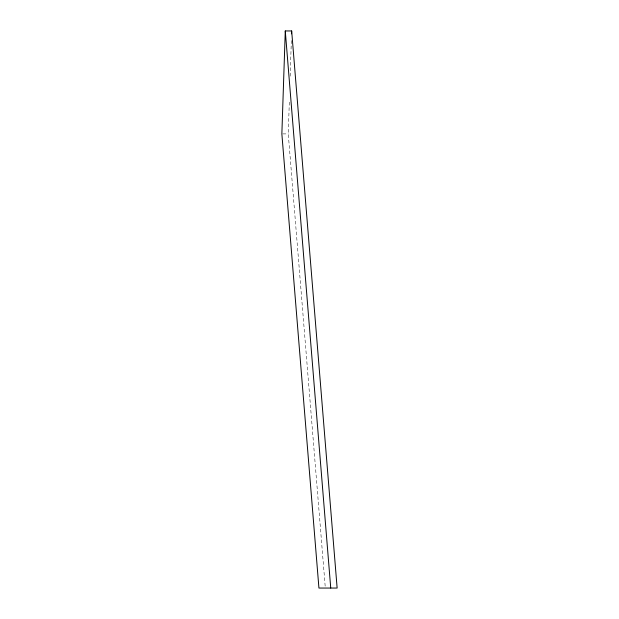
<?xml version="1.0" encoding="UTF-8"?>
<svg xmlns="http://www.w3.org/2000/svg" width="619" height="619" viewBox="0 0 619 619"><rect width="100%" height="100%" fill="white"/><g stroke="black" fill="none" stroke-linecap="round" stroke-linejoin="round"><path stroke-width="0.46" stroke-dasharray="3.1 2.32" d="M325.168 586.123L288.261 133.897L289.375 100.224M290.172 76.168L291.348 40.568M282.775 133.897L288.261 133.897"/><path stroke-width="0.93" d="M285.274 30.95L281.862 133.897L318.932 588.05L337.138 588.05L291.665 30.95L285.274 30.95L330.739 588.05M291.572 33.836L291.665 30.95"/></g></svg>
